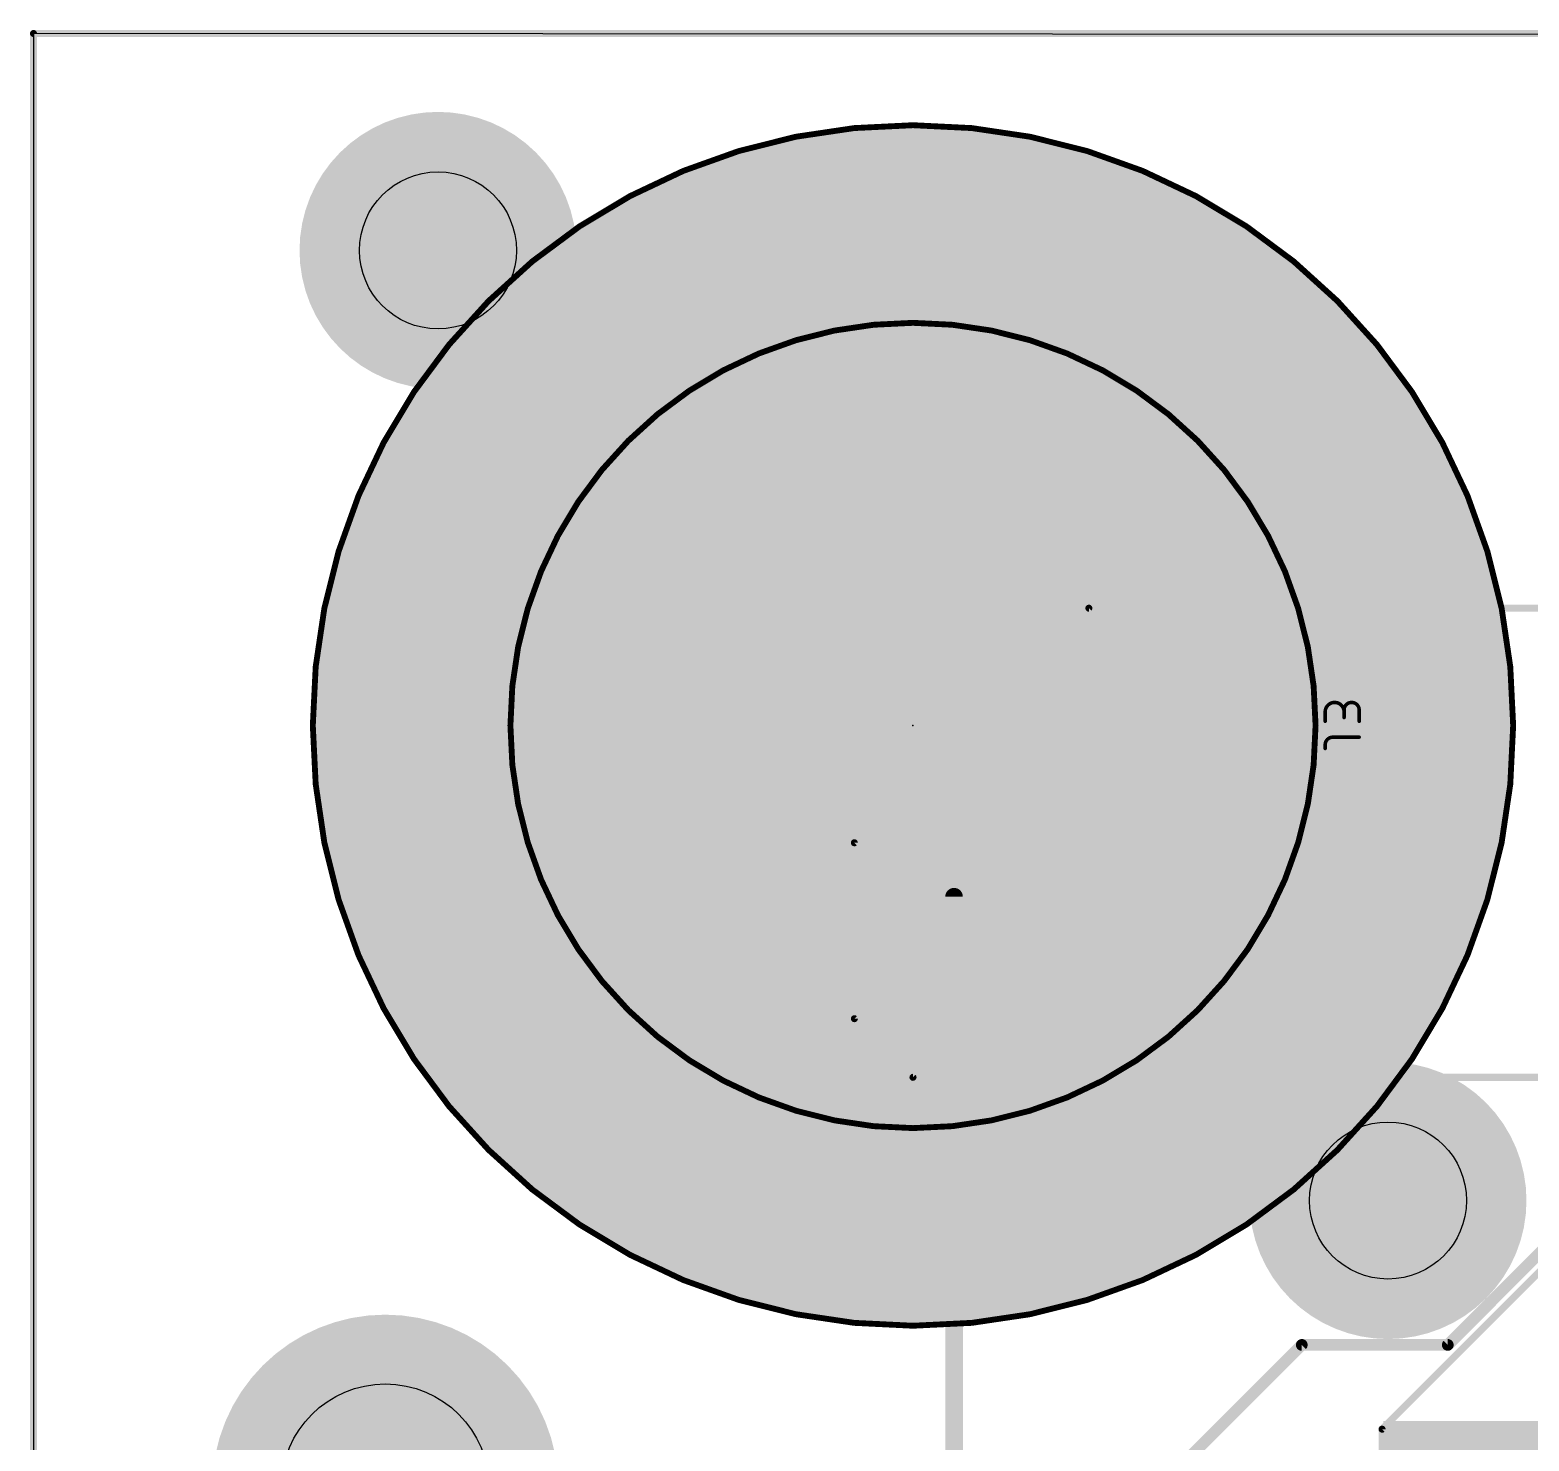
# Model space of a CAD drawing. Extents: x 0 to 100, y 0 to 94.
# Drawn here: x -0.08 to 32.39, y 55.62 to 86.18 of the extents above; entities that cross this region are included whole.
import ezdxf

# ---------------------------------------------------------------- set-up
doc = ezdxf.new("R2010")
doc.units = 0
for name, color, linetype in [('1', 12, 'CONTINUOUS'), ('16', 132, 'CONTINUOUS'), ('17', 110, 'CONTINUOUS'), ('20', 31, 'CONTINUOUS'), ('21', 253, 'CONTINUOUS'), ('22', 253, 'CONTINUOUS'), ('23', 53, 'CONTINUOUS'), ('26', 253, 'CONTINUOUS'), ('39', 12, 'CONTINUOUS'), ('40', 132, 'CONTINUOUS')]:
    doc.layers.add(name, color=color, linetype=linetype)

# ---------------------------------------------------------------- blocks, each defined once
blk = doc.blocks.new('ROUNDP')
at = {"const_width": 0.5}
blk.add_lwpolyline([(0, -0.25, 1), (0, 0.25, 1), (0, -0.25)], format="xyb", dxfattribs=at)
blk = doc.blocks.new('RECT')
blk.add_solid([(-0.5, -0.5), (0.5, -0.5), (-0.5, 0.5), (0.5, 0.5)])

msp = doc.modelspace()

# ---------------------------------------------------------------- linework, layer by layer
at = {"layer": '1'}
for points, const_width in [([(22.86, 73.66), (17.78, 68.58)], 0.1524), ([(40.64, 73.66), (22.86, 73.66)], 0.1524), ([(17.78, 68.58), (17.78, 64.77)], 0.1524), ([(17.78, 64.77), (19.05, 63.5)], 0.1524), ([(19.05, 63.5), (38.1, 63.5)], 0.1524), ([(30.6337, 57.7046), (35.1591, 62.23)], 0.254), ([(29.21, 55.88), (35.56, 62.23)], 0.1524), ([(23.4061, 53.6399), (27.4709, 57.7046)], 0.254), ([(27.4709, 57.7046), (30.6337, 57.7046)], 0.254), ([(29.21, 48.5648), (29.21, 55.88)], 0.1524)]:
    msp.add_lwpolyline(points, dxfattribs=dict(at, const_width=const_width))
for points, const_width in [([(22.86, 73.6981, 1), (22.86, 73.6219)], 0.0762), ([(22.8869, 73.6331, 1), (22.8331, 73.6869)], 0.0762), ([(17.8181, 68.58, 1), (17.7419, 68.58)], 0.0762), ([(17.7531, 68.6069, 1), (17.8069, 68.5531)], 0.0762), ([(17.7419, 64.77, 1), (17.8181, 64.77)], 0.0762), ([(17.8069, 64.7969, 1), (17.7531, 64.7431)], 0.0762), ([(19.05, 63.5381, 1), (19.05, 63.4619)], 0.0762), ([(19.0231, 63.4731, 1), (19.0769, 63.5269)], 0.0762), ([(27.4709, 57.7681, 1), (27.4709, 57.6411)], 0.127), ([(27.5158, 57.6597, 1), (27.4259, 57.7495)], 0.127), ([(30.5887, 57.7495, 1), (30.6786, 57.6597)], 0.127), ([(30.6337, 57.6411, 1), (30.6337, 57.7681)], 0.127), ([(29.2481, 55.88, 1), (29.1719, 55.88)], 0.0762), ([(29.1831, 55.9069, 1), (29.2369, 55.8531)], 0.0762)]:
    msp.add_lwpolyline(points, format="xyb", dxfattribs=dict(at, const_width=const_width))
at = {"layer": '16'}
for points, const_width in [([(0, 86.106), (0, 0)], 0.1524), ([(100.33, 86.106), (0, 86.106)], 0.1524), ([(19.939, 36.1988), (19.939, 67.4116)], 0.381)]:
    msp.add_lwpolyline(points, dxfattribs=dict(at, const_width=const_width))
for points, const_width in [([(0.0381, 86.106, 1), (-0.0381, 86.106)], 0.0762), ([(0, 86.1441, 1), (0, 86.0679)], 0.0762), ([(20.0343, 67.4116, 1), (19.8438, 67.4116)], 0.1905)]:
    msp.add_lwpolyline(points, format="xyb", dxfattribs=dict(at, const_width=const_width))
at = {"layer": '20'}
for p, q in [((100.31, 86.03), (0, 86.106)), ((0, 86.106), (0, 0))]:
    msp.add_line(p, q, dxfattribs=at)
for centre, radius in [((8.7616, 81.4084), 1.7), ((29.3384, 60.8316), 1.7), ((7.62, 54.61), 2.25)]:
    msp.add_circle(centre, radius, dxfattribs=at)
at = {"layer": '21', "const_width": 0.127}
msp.add_lwpolyline([(19.05, 58.12, 1), (19.05, 84.12, 1), (19.05, 58.12)], format="xyb", dxfattribs=at)
at = {"layer": '22', "const_width": 0.127}
msp.add_lwpolyline([(19.05, 62.4, 1), (19.05, 79.84, 1), (19.05, 62.4)], format="xyb", dxfattribs=at)
at = {"layer": '23'}
msp.add_point((19.05, 71.12), dxfattribs=at)
at = {"layer": '26'}
for points, const_width in [([(28.3873, 71.4145, 1), (27.9781, 71.4145)], 0.0762), ([(27.9972, 71.4145, 1), (27.9591, 71.4145)], 0.0381), ([(27.9591, 71.4145, 1), (27.9972, 71.4145)], 0.0381), ([(28.7147, 71.4554, 1), (28.3873, 71.4554)], 0.0762), ([(28.4064, 71.4554, 1), (28.3683, 71.4554)], 0.0381), ([(28.3683, 71.4554, 1), (28.4064, 71.4554)], 0.0381), ([(28.3683, 71.4145, 1), (28.4064, 71.4145)], 0.0381), ([(28.7338, 71.4554, 1), (28.6957, 71.4554)], 0.0381), ([(28.6957, 71.4554, 1), (28.7338, 71.4554)], 0.0381), ([(27.9591, 71.2099, 1), (27.9972, 71.2099)], 0.0381), ([(28.3683, 71.2917, 1), (28.4064, 71.2917)], 0.0381), ([(28.6957, 71.2099, 1), (28.7338, 71.2099)], 0.0381), ([(28.1418, 70.8664, 0.4142), (27.9781, 70.7027)], 0.0762), ([(28.1418, 70.8855, 1), (28.1418, 70.8474)], 0.0381), ([(28.1418, 70.8474, 1), (28.1418, 70.8855)], 0.0381), ([(28.7147, 70.8474, 1), (28.7147, 70.8855)], 0.0381), ([(27.9972, 70.7027, 1), (27.9591, 70.7027)], 0.0381), ([(27.9591, 70.7027, 1), (27.9972, 70.7027)], 0.0381), ([(27.9591, 70.6209, 1), (27.9972, 70.6209)], 0.0381)]:
    msp.add_lwpolyline(points, format="xyb", dxfattribs=dict(at, const_width=const_width))
at = {"layer": '26', "const_width": 0.0762}
for points in [[(27.9781, 71.2099), (27.9781, 71.4145)], [(28.3873, 71.4554), (28.3873, 71.2917)], [(28.7147, 71.2099), (28.7147, 71.4554)], [(28.7147, 70.8664), (28.1418, 70.8664)], [(27.9781, 70.7027), (27.9781, 70.6209)]]:
    msp.add_lwpolyline(points, dxfattribs=at)
at = {"layer": '39'}
for points, const_width in [([(8.7616, 79.9084, 1), (8.7616, 82.9084, 1), (8.7616, 79.9084)], 3), ([(19.05, 64.62, 1), (19.05, 77.62, 1), (19.05, 64.62)], 13), ([(29.3384, 59.3316, 1), (29.3384, 62.3316, 1), (29.3384, 59.3316)], 3), ([(7.62, 52.735, 1), (7.62, 56.485, 1), (7.62, 52.735)], 3.75)]:
    msp.add_lwpolyline(points, format="xyb", dxfattribs=dict(at, const_width=const_width))
at = {"layer": '40'}
for points, const_width in [([(8.7616, 79.9084, 1), (8.7616, 82.9084, 1), (8.7616, 79.9084)], 3), ([(19.05, 66.76, 1), (19.05, 75.48, 1), (19.05, 66.76)], 8.72), ([(29.3384, 59.3316, 1), (29.3384, 62.3316, 1), (29.3384, 59.3316)], 3), ([(7.62, 52.735, 1), (7.62, 56.485, 1), (7.62, 52.735)], 3.75)]:
    msp.add_lwpolyline(points, format="xyb", dxfattribs=dict(at, const_width=const_width))

# ---------------------------------------------------------------- block references
at = {"layer": '17', "xscale": 3, "yscale": 3, "rotation": 270}
for p in [(19.939, 74.8284), (19.939, 74.8284), (16.9418, 71.12), (16.9418, 71.12), (22.86, 71.12), (22.86, 71.12), (19.939, 67.4116), (19.939, 67.4116)]:
    msp.add_blockref('ROUNDP', p, dxfattribs=at)
at = {"layer": '39', "xscale": 7.62, "yscale": 12.446}
msp.add_blockref('RECT', (33.0454, 49.8348), dxfattribs=at)

doc.saveas('drawing.dxf')
